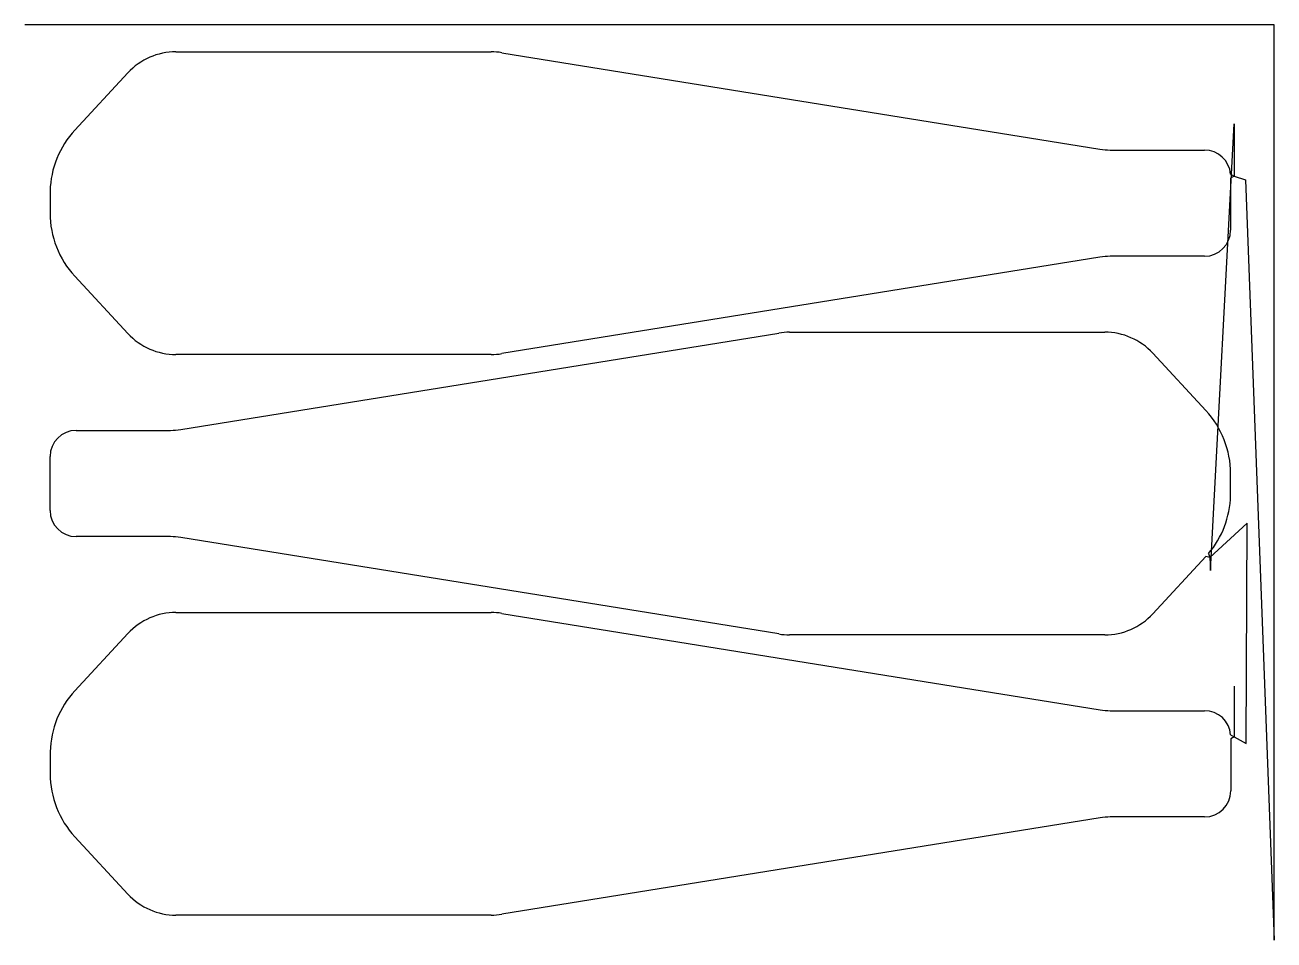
# Model space of a CAD drawing. Header units: metres. Extents: x 931 to 1885, y 0 to 699.
import ezdxf

# ---------------------------------------------------------------- set-up
doc = ezdxf.new("R2010")
doc.units = ezdxf.units.M

msp = doc.modelspace()

# ---------------------------------------------------------------- linework, layer by layer
at = {"layer": 'TOOL_0'}
for p, q in [((931.53, 699.032), (930.53, 699.032)), ((1884.839, 699.032), (931.53, 699.032)), ((1884.839, 0.995), (1884.839, 699.032)), ((1045.814, 678.51), (1286.69, 678.51)), ((1294.747, 677.864), (1751.836, 604.14)), ((968.602, 618.718), (1009.128, 662.482)), ((1836.38, 282.22), (1854.268, 623.544)), ((1854.268, 623.544), (1854.268, 583.56)), ((1759.702, 603.51), (1831.696, 603.51)), ((1851.64, 585.009), (1854.268, 583.558)), ((1854.268, 583.56), (1851.697, 582.011)), ((1854.268, 583.558), (1863.095, 580.766)), ((1851.697, 582.011), (1851.697, 542.311)), ((1863.095, 580.766), (1884.839, -0.005)), ((1751.837, 521.681), (1294.748, 447.957)), ((1831.697, 522.311), (1759.703, 522.311)), ((1009.128, 463.339), (968.602, 507.103)), ((1049.517, 389.965), (1506.607, 463.689)), ((1514.664, 464.335), (1755.54, 464.335)), ((1286.69, 447.311), (1045.815, 447.311)), ((1792.226, 448.307), (1832.752, 404.543)), ((969.657, 389.335), (1041.651, 389.335)), ((949.657, 328.135), (949.657, 369.335)), ((1864.241, 318.433), (1835.692, 292.324)), ((1863.459, 150.165), (1864.241, 318.433)), ((1041.651, 308.135), (969.657, 308.135)), ((1506.606, 233.781), (1049.517, 307.505)), ((1832.752, 292.927), (1792.226, 249.163)), ((1835.692, 292.324), (1832.752, 292.927)), ((1834.742, 295.171), (1835.692, 292.324)), ((1835.692, 292.324), (1836.38, 282.22)), ((1045.877, 250.205), (1286.753, 250.205)), ((1294.81, 249.559), (1751.899, 175.835)), ((968.665, 190.413), (1009.191, 234.177)), ((1755.539, 233.135), (1514.664, 233.135)), ((1854.331, 193.815), (1854.331, 155.255)), ((1759.765, 175.205), (1831.759, 175.205)), ((1851.703, 156.704), (1854.331, 155.253)), ((1854.331, 155.255), (1851.76, 153.706)), ((1851.76, 153.706), (1851.76, 114.006)), ((1854.331, 155.253), (1863.459, 150.165)), ((1751.9, 93.376), (1294.811, 19.652)), ((1831.76, 94.006), (1759.766, 94.006)), ((1009.191, 35.034), (968.665, 78.798)), ((1286.753, 19.006), (1045.878, 19.006)), ((1884.839, -0.005), (1884.839, 0.995)), ((1884.839, 0.995), (1884.839, -0.005)), ((1884.839, -0.005), (1884.839, 0.995))]:
    msp.add_line(p, q, dxfattribs=at)
for centre, radius, start, end in [((1045.814, 628.51), 50, 90, 137.199671), ((1286.69, 627.91), 50.6, 80.837761, 90), ((1020.766, 570.45), 71.07, 137.221528, 178.638222), ((1759.702, 652.91), 49.4, 260.837801, 270), ((1831.696, 583.51), 20, 4.298295, 90), ((1669.006, 562.911), 719.349, 179.264975, 180.602719), ((1020.697, 555.343), 71, 179.999193, 222.799705), ((1831.697, 542.311), 20, 270, 0), ((1759.703, 472.911), 49.4, 90, 99.162199), ((1045.815, 497.311), 50, 222.799551, 270), ((1514.664, 413.735), 50.6, 90, 99.162239), ((1755.54, 414.335), 50, 42.800329, 90), ((1286.691, 497.911), 50.6, 269.998868, 279.162239), ((1780.657, 356.303), 71, 0, 42.799705), ((969.657, 369.335), 20, 90, 180), ((1041.651, 438.735), 49.4, 270, 279.162199), ((1132.348, 348.736), 719.349, 359.264895, 0.602719), ((1780.588, 341.196), 71.07, 319.639088, 358.638222), ((969.657, 328.135), 20, 180, 270), ((1041.651, 258.735), 49.4, 80.837801, 90), ((1045.877, 200.205), 50, 90, 137.199671), ((1286.753, 199.605), 50.6, 80.837761, 90), ((1755.54, 283.135), 50, 269.998854, 317.199671), ((1514.664, 283.735), 50.6, 260.836643, 270), ((1020.829, 142.145), 71.07, 137.221528, 178.638222), ((1759.765, 224.605), 49.4, 260.837801, 270), ((1831.759, 155.205), 20, 4.298295, 90), ((1669.069, 134.606), 719.349, 179.264975, 180.602719), ((1020.76, 127.038), 71, 179.999193, 222.799705), ((1831.76, 114.006), 20, 270, 0), ((1759.766, 44.606), 49.4, 90, 99.162199), ((1045.878, 69.006), 50, 222.799551, 270), ((1286.754, 69.606), 50.6, 269.998868, 279.162239)]:
    msp.add_arc(centre, radius, start, end, dxfattribs=at)

doc.saveas('drawing.dxf')
